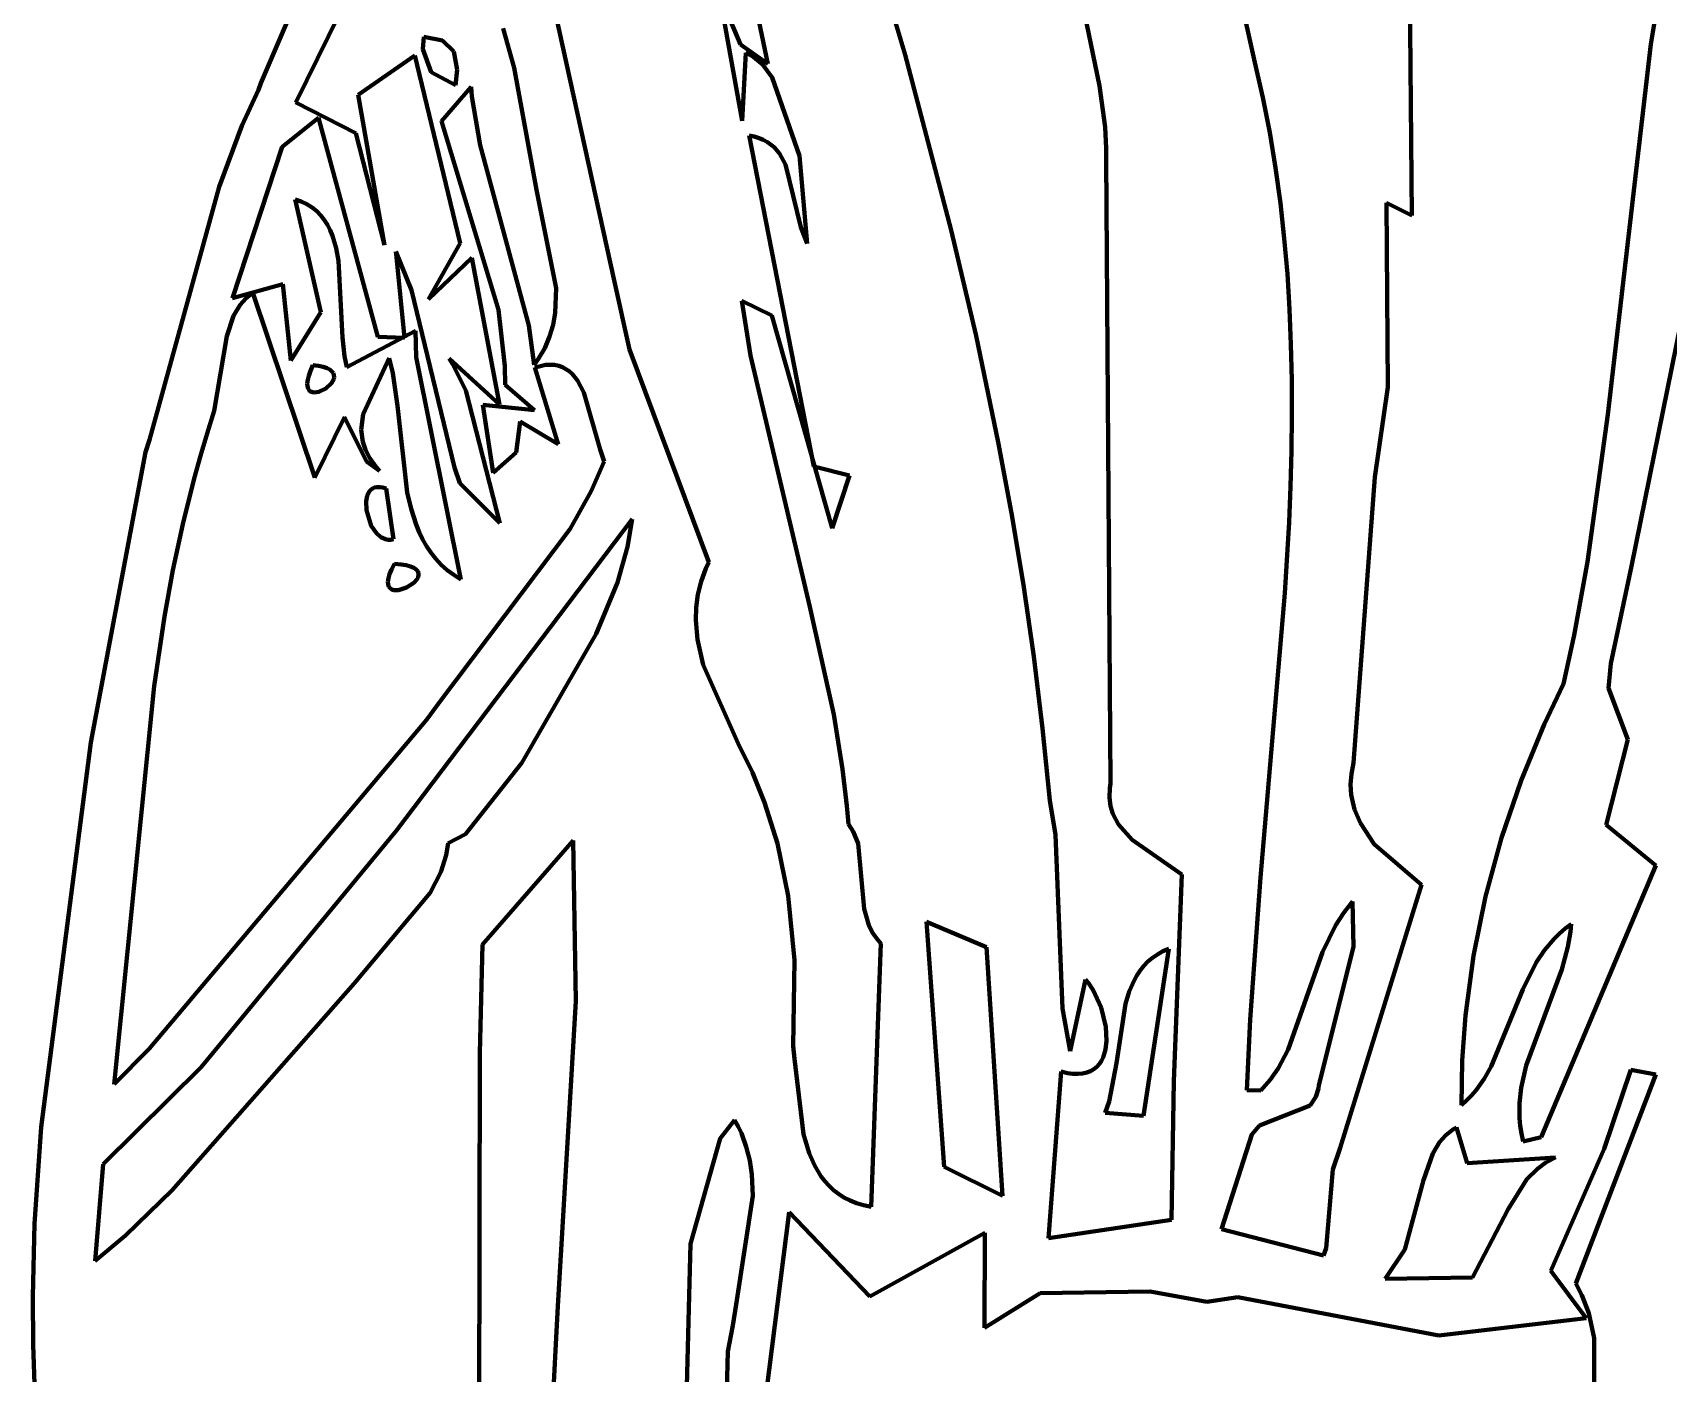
# Model space of a CAD drawing. Header units: millimetres. Extents: x 0 to 14.2, y 0 to 19.5.
# Drawn here: x 8.989 to 10.116, y 15.704 to 16.628 of the extents above; entities that cross this region are included whole.
import ezdxf

# ---------------------------------------------------------------- set-up
doc = ezdxf.new("R2010")
doc.units = ezdxf.units.MM
doc.layers.add('color#010101ff', color=7, linetype='CONTINUOUS', lineweight=100)
doc.layers.add('color#fdfdfdff', color=7, linetype='CONTINUOUS', lineweight=100)

msp = doc.modelspace()

# ---------------------------------------------------------------- linework, layer by layer
at = {"layer": 'color#010101ff'}
for p, q in [((9.5336, 16.8042), (9.5903, 16.6128)), ((9.7877, 16.8002), (9.8312, 16.6076)), ((9.9393, 16.5021), (9.937, 16.7699)), ((9.2338, 16.7087), (9.1706, 16.58)), ((9.4956, 16.6065), (9.4726, 16.7175)), ((9.724, 16.5915), (9.7022, 16.6974)), ((9.1464, 16.5932), (9.1831, 16.6788)), ((10.1122, 16.6707), (10.1039, 16.6201)), ((9.478, 16.5674), (9.4624, 16.6544)), ((9.4624, 16.6544), (9.4768, 16.6199)), ((9.321, 16.6038), (9.3134, 16.6309)), ((9.3495, 16.6401), (9.3895, 16.4584)), ((9.2579, 16.6167), (9.2587, 16.6253)), ((9.2587, 16.6253), (9.2716, 16.6228)), ((9.2716, 16.6228), (9.2793, 16.6152)), ((9.4768, 16.6199), (9.4956, 16.6065)), ((10.1039, 16.6201), (10.0743, 16.365)), ((9.2134, 16.5853), (9.2524, 16.6123)), ((9.2524, 16.6123), (9.2836, 16.4831)), ((9.2637, 16.6009), (9.2579, 16.6167)), ((9.2793, 16.6152), (9.2817, 16.6025)), ((9.4804, 16.6143), (9.478, 16.5674)), ((9.4856, 16.6114), (9.4804, 16.6143)), ((9.4921, 16.606), (9.4856, 16.6114)), ((9.5903, 16.6128), (9.622, 16.4921)), ((9.8312, 16.6076), (9.8367, 16.5834)), ((9.2806, 16.5919), (9.2637, 16.6009)), ((9.2817, 16.6025), (9.2806, 16.5919)), ((9.3363, 16.5199), (9.321, 16.6038)), ((9.4986, 16.5972), (9.4921, 16.606)), ((9.5174, 16.5433), (9.4986, 16.5972)), ((9.1334, 16.564), (9.1448, 16.5887)), ((9.1448, 16.5887), (9.1464, 16.5932)), ((9.2316, 16.4816), (9.2134, 16.5853)), ((9.2709, 16.567), (9.2912, 16.5908)), ((9.2912, 16.5908), (9.2918, 16.5841)), ((9.2918, 16.5841), (9.2974, 16.5506)), ((9.7279, 16.563), (9.724, 16.5915)), ((9.1706, 16.58), (9.2119, 16.5589)), ((9.8367, 16.5834), (9.8414, 16.5592)), ((9.1177, 16.5218), (9.1334, 16.564)), ((9.1862, 16.5693), (9.161, 16.5495)), ((9.2269, 16.4186), (9.1862, 16.5693)), ((9.3102, 16.437), (9.2709, 16.567)), ((9.7288, 16.5485), (9.7279, 16.563)), ((9.2119, 16.5589), (9.2316, 16.4816)), ((9.2974, 16.5506), (9.331, 16.4262)), ((9.5273, 16.3291), (9.4827, 16.5573)), ((9.4827, 16.5573), (9.4863, 16.5565)), ((9.4863, 16.5565), (9.4896, 16.5554)), ((9.4896, 16.5554), (9.4925, 16.5542)), ((9.4925, 16.5542), (9.4953, 16.5527)), ((9.4953, 16.5527), (9.4999, 16.5491)), ((9.8414, 16.5592), (9.8454, 16.5349)), ((9.161, 16.5495), (9.1269, 16.4452)), ((9.4999, 16.5491), (9.5037, 16.5448)), ((9.5037, 16.5448), (9.5079, 16.5372)), ((9.5228, 16.4829), (9.5174, 16.5433)), ((9.7288, 16.5413), (9.7288, 16.5485)), ((9.7317, 16.1108), (9.7288, 16.5413)), ((9.5079, 16.5372), (9.5184, 16.4941)), ((9.8454, 16.5349), (9.8487, 16.5106)), ((9.0698, 16.3476), (9.1177, 16.5218)), ((9.3498, 16.452), (9.3363, 16.5199)), ((9.1878, 16.4355), (9.17, 16.5132)), ((9.17, 16.5132), (9.1743, 16.5117)), ((9.1743, 16.5117), (9.1782, 16.5099)), ((9.1782, 16.5099), (9.1817, 16.5076)), ((9.1817, 16.5076), (9.1849, 16.5051)), ((9.8487, 16.5106), (9.8514, 16.4863)), ((9.9227, 16.3839), (9.9219, 16.5109)), ((9.9219, 16.5109), (9.9393, 16.5021)), ((9.1849, 16.5051), (9.1877, 16.5022)), ((9.1877, 16.5022), (9.1901, 16.4991)), ((9.1901, 16.4991), (9.1923, 16.4956)), ((9.1923, 16.4956), (9.1941, 16.492)), ((9.5184, 16.4941), (9.5228, 16.4829)), ((9.1941, 16.492), (9.1957, 16.4881)), ((9.1957, 16.4881), (9.1982, 16.4797)), ((9.2836, 16.4831), (9.2618, 16.4444)), ((9.622, 16.4921), (9.6391, 16.4192)), ((9.8514, 16.4863), (9.8535, 16.462)), ((10.0905, 16.2605), (10.137, 16.4891)), ((9.1982, 16.4797), (9.1999, 16.4708)), ((9.2503, 16.4507), (9.2395, 16.4773)), ((9.2395, 16.4773), (9.2397, 16.4757)), ((9.2397, 16.4757), (9.2453, 16.4179)), ((9.2618, 16.4444), (9.2917, 16.473)), ((9.2917, 16.473), (9.3107, 16.3718)), ((9.1999, 16.4708), (9.2027, 16.4181)), ((9.8535, 16.462), (9.855, 16.4376)), ((9.1269, 16.4452), (9.1615, 16.4547)), ((9.141, 16.4489), (9.1361, 16.4449)), ((9.1835, 16.3216), (9.141, 16.4489)), ((9.1615, 16.4547), (9.167, 16.4021)), ((9.2797, 16.3284), (9.2503, 16.4507)), ((9.3492, 16.4351), (9.3498, 16.452)), ((9.3895, 16.4584), (9.4004, 16.4098)), ((9.1321, 16.4405), (9.1275, 16.433)), ((9.1361, 16.4449), (9.1321, 16.4405)), ((9.4837, 16.4056), (9.4778, 16.4432)), ((9.4778, 16.4432), (9.4983, 16.4332)), ((9.855, 16.4376), (9.856, 16.4132)), ((9.1275, 16.433), (9.123, 16.419)), ((9.167, 16.4021), (9.1878, 16.4355)), ((9.3145, 16.3984), (9.3102, 16.437)), ((9.3453, 16.4187), (9.3477, 16.4268)), ((9.3477, 16.4268), (9.3492, 16.4351)), ((9.4983, 16.4332), (9.54, 16.2867)), ((9.123, 16.419), (9.1143, 16.3675)), ((9.2027, 16.4181), (9.204, 16.4052)), ((9.2056, 16.3976), (9.2529, 16.4226)), ((9.2453, 16.4179), (9.2269, 16.4186)), ((9.2529, 16.4226), (9.2533, 16.4045)), ((9.331, 16.4262), (9.3348, 16.3992)), ((9.342, 16.4107), (9.3453, 16.4187)), ((9.6391, 16.4192), (9.6544, 16.3459)), ((9.204, 16.4052), (9.2056, 16.3976)), ((9.2533, 16.4045), (9.2842, 16.2513)), ((9.3375, 16.403), (9.342, 16.4107)), ((9.4004, 16.4098), (9.4551, 16.2633)), ((9.5246, 16.2325), (9.4837, 16.4056)), ((9.856, 16.4132), (9.8566, 16.3888)), ((9.1806, 16.3951), (9.1794, 16.3917)), ((9.1823, 16.399), (9.1806, 16.3951)), ((9.1862, 16.3986), (9.1823, 16.399)), ((9.1894, 16.3978), (9.1862, 16.3986)), ((9.192, 16.397), (9.1894, 16.3978)), ((9.194, 16.3959), (9.192, 16.397)), ((9.1954, 16.3947), (9.194, 16.3959)), ((9.1964, 16.3935), (9.1954, 16.3947)), ((9.1968, 16.3921), (9.1964, 16.3935)), ((9.2349, 16.4037), (9.2168, 16.3653)), ((9.2373, 16.3934), (9.2349, 16.4037)), ((9.2405, 16.371), (9.2373, 16.3934)), ((9.3107, 16.3718), (9.2761, 16.4035)), ((9.2761, 16.4035), (9.2784, 16.4)), ((9.2784, 16.4), (9.2877, 16.3816)), ((9.3148, 16.3854), (9.3145, 16.3984)), ((9.3348, 16.3992), (9.3375, 16.403)), ((9.339, 16.3984), (9.3352, 16.3973)), ((9.3352, 16.3973), (9.3513, 16.3446)), ((9.3425, 16.3991), (9.339, 16.3984)), ((9.3458, 16.3993), (9.3425, 16.3991)), ((9.3488, 16.3991), (9.3458, 16.3993)), ((9.3516, 16.3985), (9.3488, 16.3991)), ((9.3542, 16.3976), (9.3516, 16.3985)), ((9.3566, 16.3963), (9.3542, 16.3976)), ((9.3588, 16.3948), (9.3566, 16.3963)), ((9.3609, 16.3929), (9.3588, 16.3948)), ((9.3645, 16.3884), (9.3609, 16.3929)), ((9.1787, 16.3888), (9.1784, 16.3864)), ((9.1784, 16.3864), (9.1785, 16.3844)), ((9.1785, 16.3844), (9.179, 16.3828)), ((9.1794, 16.3917), (9.1787, 16.3888)), ((9.179, 16.3828), (9.1797, 16.3816)), ((9.1797, 16.3816), (9.1807, 16.3808)), ((9.1864, 16.3806), (9.1912, 16.3829)), ((9.1912, 16.3829), (9.1951, 16.3865)), ((9.1951, 16.3865), (9.1966, 16.3893)), ((9.1966, 16.3893), (9.1969, 16.3907)), ((9.1969, 16.3907), (9.1968, 16.3921)), ((9.2877, 16.3816), (9.311, 16.2902)), ((9.335, 16.368), (9.3148, 16.3854)), ((9.3688, 16.3801), (9.3645, 16.3884)), ((9.8566, 16.3888), (9.8567, 16.3643)), ((9.9137, 16.3218), (9.9227, 16.3839)), ((9.1807, 16.3808), (9.1819, 16.3803)), ((9.1819, 16.3803), (9.1833, 16.3802)), ((9.1833, 16.3802), (9.1864, 16.3806)), ((9.2473, 16.3113), (9.2405, 16.371)), ((9.3065, 16.3247), (9.2994, 16.3717)), ((9.2994, 16.3717), (9.335, 16.368)), ((9.3801, 16.3408), (9.3688, 16.3801)), ((9.1143, 16.3675), (9.1094, 16.352)), ((9.204, 16.3631), (9.1835, 16.3216)), ((9.2192, 16.3325), (9.204, 16.3631)), ((9.2168, 16.3653), (9.2156, 16.3545)), ((9.325, 16.3602), (9.3223, 16.3387)), ((9.3513, 16.3446), (9.325, 16.3602)), ((9.8567, 16.3643), (9.8563, 16.3399)), ((10.0743, 16.365), (10.0602, 16.2634)), ((9.067, 16.3391), (9.0698, 16.3476)), ((9.1094, 16.352), (9.1048, 16.3364)), ((9.2156, 16.3545), (9.2167, 16.3462)), ((9.0292, 16.1389), (9.067, 16.3391)), ((9.1048, 16.3364), (9.1004, 16.3208)), ((9.2167, 16.3462), (9.2185, 16.3406)), ((9.2185, 16.3406), (9.2215, 16.3349)), ((9.3223, 16.3387), (9.3065, 16.3247)), ((9.383, 16.3327), (9.3801, 16.3408)), ((9.6544, 16.3459), (9.6635, 16.2969)), ((9.8563, 16.3399), (9.8557, 16.3154)), ((9.2281, 16.3262), (9.2192, 16.3325)), ((9.2215, 16.3349), (9.2256, 16.3291)), ((9.2256, 16.3291), (9.2281, 16.3262)), ((9.2834, 16.3176), (9.2797, 16.3284)), ((9.3739, 16.3122), (9.383, 16.3327)), ((9.552, 16.3229), (9.5273, 16.3291)), ((9.1004, 16.3208), (9.0927, 16.2893)), ((9.2221, 16.3131), (9.2233, 16.314)), ((9.2233, 16.314), (9.2248, 16.3147)), ((9.2248, 16.3147), (9.2264, 16.315)), ((9.2264, 16.315), (9.2283, 16.315)), ((9.2283, 16.315), (9.2304, 16.3147)), ((9.2304, 16.3147), (9.2327, 16.3139)), ((9.2327, 16.3139), (9.2379, 16.2791)), ((9.311, 16.2902), (9.2834, 16.3176)), ((9.54, 16.2867), (9.552, 16.3229)), ((9.8557, 16.3154), (9.8547, 16.2909)), ((9.8991, 16.125), (9.9137, 16.3218)), ((9.2189, 16.3052), (9.2196, 16.3089)), ((9.2191, 16.299), (9.2189, 16.3052)), ((9.2196, 16.3089), (9.2211, 16.3119)), ((9.2211, 16.3119), (9.2221, 16.3131)), ((9.2499, 16.3), (9.2473, 16.3113)), ((9.3595, 16.2862), (9.3739, 16.3122)), ((9.2225, 16.2883), (9.2191, 16.299)), ((9.4022, 16.2929), (9.2399, 16.0784)), ((9.2534, 16.2892), (9.2499, 16.3)), ((9.3989, 16.2739), (9.4022, 16.2929)), ((9.6635, 16.2969), (9.6717, 16.2477)), ((9.0927, 16.2893), (9.0859, 16.2577)), ((9.2261, 16.2831), (9.2225, 16.2883)), ((9.229, 16.2805), (9.2261, 16.2831)), ((9.2323, 16.279), (9.229, 16.2805)), ((9.2555, 16.284), (9.2534, 16.2892)), ((9.2578, 16.279), (9.2555, 16.284)), ((9.2695, 16.1668), (9.3595, 16.2862)), ((9.8547, 16.2909), (9.8518, 16.2419)), ((9.2341, 16.2787), (9.2323, 16.279)), ((9.236, 16.2787), (9.2341, 16.2787)), ((9.2379, 16.2791), (9.236, 16.2787)), ((9.2605, 16.2743), (9.2578, 16.279)), ((9.2635, 16.2698), (9.2605, 16.2743)), ((9.2669, 16.2655), (9.2635, 16.2698)), ((9.392, 16.2493), (9.3989, 16.2739)), ((9.0859, 16.2577), (9.0801, 16.2258)), ((9.2351, 16.2549), (9.2365, 16.2582)), ((9.2365, 16.2582), (9.2385, 16.2621)), ((9.2385, 16.2621), (9.243, 16.2617)), ((9.243, 16.2617), (9.2466, 16.2611)), ((9.2466, 16.2611), (9.2496, 16.2603)), ((9.2496, 16.2603), (9.2518, 16.2593)), ((9.2518, 16.2593), (9.2535, 16.2582)), ((9.2535, 16.2582), (9.2545, 16.257)), ((9.2706, 16.2615), (9.2669, 16.2655)), ((9.2747, 16.2578), (9.2706, 16.2615)), ((9.2793, 16.2544), (9.2747, 16.2578)), ((9.453, 16.2588), (9.4497, 16.2499)), ((9.4551, 16.2633), (9.453, 16.2588)), ((10.0602, 16.2634), (10.051, 16.2129)), ((10.0764, 16.1933), (10.0905, 16.2605)), ((9.2339, 16.2497), (9.2343, 16.2521)), ((9.2341, 16.2478), (9.2339, 16.2497)), ((9.2346, 16.2463), (9.2341, 16.2478)), ((9.2343, 16.2521), (9.2351, 16.2549)), ((9.2354, 16.2452), (9.2346, 16.2463)), ((9.2518, 16.249), (9.2468, 16.2457)), ((9.2541, 16.2516), (9.2518, 16.249)), ((9.2548, 16.253), (9.2541, 16.2516)), ((9.2545, 16.257), (9.2551, 16.2557)), ((9.2551, 16.2544), (9.2548, 16.253)), ((9.2551, 16.2557), (9.2551, 16.2544)), ((9.2842, 16.2513), (9.2793, 16.2544)), ((9.3774, 16.2139), (9.392, 16.2493)), ((9.4497, 16.2499), (9.4475, 16.241)), ((9.6717, 16.2477), (9.6789, 16.1983)), ((9.2366, 16.2444), (9.2354, 16.2452)), ((9.238, 16.244), (9.2366, 16.2444)), ((9.2413, 16.244), (9.238, 16.244)), ((9.2468, 16.2457), (9.2413, 16.244)), ((9.4475, 16.241), (9.4463, 16.2321)), ((9.8518, 16.2419), (9.8351, 16.0459)), ((9.0801, 16.2258), (9.0729, 16.1778)), ((9.4463, 16.2321), (9.446, 16.2232)), ((9.541, 16.1582), (9.5246, 16.2325)), ((9.3262, 16.1249), (9.3774, 16.2139)), ((9.446, 16.2232), (9.4472, 16.21)), ((10.051, 16.2129), (10.0437, 16.1794)), ((9.4472, 16.21), (9.4511, 16.1924)), ((9.4511, 16.1924), (9.4752, 16.1382)), ((9.6789, 16.1983), (9.6849, 16.1487)), ((10.0747, 16.1765), (10.0764, 16.1933)), ((10.0437, 16.1794), (10.0304, 16.1513)), ((9.0729, 16.1778), (9.0454, 15.9036)), ((10.088, 16.141), (10.0747, 16.1765)), ((9.2607, 16.1548), (9.2695, 16.1668)), ((9.5471, 16.1207), (9.541, 16.1582)), ((9.0696, 15.9279), (9.2607, 16.1548)), ((9.6849, 16.1487), (9.6898, 16.099)), ((10.0304, 16.1513), (10.0146, 16.1128)), ((8.9951, 15.8738), (9.0292, 16.1389)), ((9.4752, 16.1382), (9.4851, 16.1182)), ((10.0732, 16.0822), (10.088, 16.141)), ((9.2874, 16.0757), (9.3262, 16.1249)), ((9.8976, 16.1173), (9.8991, 16.125)), ((9.4851, 16.1182), (9.4934, 16.0977)), ((9.5501, 16.0954), (9.5471, 16.1207)), ((9.8971, 16.11), (9.8976, 16.1173)), ((10.0146, 16.1128), (10.0011, 16.0732)), ((9.7309, 16.101), (9.7312, 16.1074)), ((9.7316, 16.0952), (9.7309, 16.101)), ((9.7312, 16.1074), (9.7317, 16.1108)), ((9.8975, 16.1029), (9.8971, 16.11)), ((9.8998, 16.0928), (9.8975, 16.1029)), ((9.4934, 16.0977), (9.5022, 16.0694)), ((9.5513, 16.0828), (9.5501, 16.0954)), ((9.6898, 16.099), (9.6937, 16.0753)), ((9.7332, 16.0898), (9.7316, 16.0952)), ((9.7371, 16.0824), (9.7332, 16.0898)), ((9.9038, 16.0834), (9.8998, 16.0928)), ((9.2399, 16.0784), (9.1053, 15.9152)), ((9.5545, 16.0776), (9.5513, 16.0828)), ((9.5578, 16.0693), (9.5545, 16.0776)), ((9.7467, 16.0718), (9.7371, 16.0824)), ((9.9134, 16.069), (9.9038, 16.0834)), ((10.1073, 16.0543), (10.0732, 16.0822)), ((9.274, 16.0613), (9.2755, 16.0695)), ((9.2755, 16.0695), (9.2874, 16.0757)), ((9.3615, 16.0715), (9.2991, 15.9998)), ((9.3635, 15.9608), (9.3615, 16.0715)), ((9.5022, 16.0694), (9.5097, 16.0332)), ((9.562, 16.0244), (9.5578, 16.0693)), ((9.6937, 16.0753), (9.6987, 15.9557)), ((9.7809, 16.0479), (9.7467, 16.0718)), ((9.9458, 16.041), (9.9134, 16.069)), ((10.0011, 16.0732), (9.9901, 16.0329)), ((9.2703, 16.0497), (9.274, 16.0613)), ((9.263, 16.0354), (9.2703, 16.0497)), ((9.7754, 15.9056), (9.7809, 16.0479)), ((9.8351, 16.0459), (9.8279, 15.9481)), ((10.0284, 15.8671), (10.1073, 16.0543)), ((9.2106, 15.9729), (9.263, 16.0354)), ((9.5097, 16.0332), (9.5141, 15.9889)), ((9.8898, 15.8596), (9.9458, 16.041)), ((9.9901, 16.0329), (9.9818, 15.992)), ((9.5651, 16.0131), (9.562, 16.0244)), ((9.8866, 16.0129), (9.8921, 16.0214)), ((9.8921, 16.0214), (9.8984, 16.0295)), ((9.8984, 16.0295), (9.899, 15.9981)), ((9.5677, 16.0078), (9.5651, 16.0131)), ((9.605, 16.0154), (9.6171, 15.8466)), ((9.6462, 15.998), (9.605, 16.0154)), ((9.8778, 15.9946), (9.8866, 16.0129)), ((10.0409, 16.0073), (10.0448, 16.0107)), ((10.0448, 16.0107), (10.0491, 16.0139)), ((10.0491, 16.0139), (10.0486, 16.0086)), ((9.2991, 15.9998), (9.2972, 15.9249)), ((9.5668, 15.819), (9.5735, 16.0005)), ((9.5713, 16.0029), (9.5677, 16.0078)), ((9.5735, 16.0005), (9.5713, 16.0029)), ((10.0307, 15.9958), (10.0372, 16.0037)), ((10.0372, 16.0037), (10.0409, 16.0073)), ((10.0486, 16.0086), (10.0467, 15.9981)), ((9.5141, 15.9889), (9.5132, 15.9298)), ((9.6574, 15.8267), (9.6462, 15.998)), ((9.7719, 15.9969), (9.7544, 15.8818)), ((9.7546, 15.9851), (9.7574, 15.988)), ((9.7574, 15.988), (9.7605, 15.9906)), ((9.7605, 15.9906), (9.764, 15.993)), ((9.764, 15.993), (9.7678, 15.9951)), ((9.7678, 15.9951), (9.7719, 15.9969)), ((9.8541, 15.9274), (9.8778, 15.9946)), ((9.899, 15.9981), (9.8752, 15.9028)), ((9.9818, 15.992), (9.9762, 15.9508)), ((10.0157, 15.9687), (10.025, 15.9873)), ((10.025, 15.9873), (10.0307, 15.9958)), ((10.0467, 15.9981), (10.0425, 15.9825)), ((9.7038, 15.9262), (9.7145, 15.9757)), ((9.7145, 15.9757), (9.7163, 15.9735)), ((9.7479, 15.975), (9.7498, 15.9785)), ((9.7498, 15.9785), (9.7521, 15.9819)), ((9.7521, 15.9819), (9.7546, 15.9851)), ((10.0425, 15.9825), (10.0181, 15.9163)), ((9.0854, 15.8306), (9.2106, 15.9729)), ((9.7163, 15.9735), (9.7198, 15.9684)), ((9.7198, 15.9684), (9.7252, 15.9563)), ((9.742, 15.959), (9.7446, 15.9673)), ((9.7446, 15.9673), (9.7479, 15.975)), ((9.994, 15.9158), (10.0157, 15.9687)), ((9.3511, 15.7506), (9.3635, 15.9608)), ((9.6987, 15.9557), (9.7038, 15.9262)), ((9.7252, 15.9563), (9.7284, 15.9431)), ((9.7357, 15.918), (9.742, 15.959)), ((9.7284, 15.9431), (9.7289, 15.9334)), ((9.8279, 15.9481), (9.8257, 15.8994)), ((9.9762, 15.9508), (9.974, 15.9199)), ((9.7289, 15.9334), (9.7282, 15.9274)), ((9.0454, 15.9036), (9.0696, 15.9279)), ((9.2972, 15.9249), (9.2967, 15.6375)), ((9.5132, 15.9298), (9.5141, 15.921)), ((9.5141, 15.921), (9.5202, 15.8691)), ((9.7254, 15.9196), (9.724, 15.9175)), ((9.7266, 15.922), (9.7254, 15.9196)), ((9.7282, 15.9274), (9.7266, 15.922)), ((9.8472, 15.9144), (9.8541, 15.9274)), ((9.974, 15.9199), (9.9734, 15.8891)), ((9.1053, 15.9152), (9.0378, 15.8483)), ((9.6978, 15.9122), (9.6889, 15.7975)), ((9.702, 15.9112), (9.6978, 15.9122)), ((9.7058, 15.9107), (9.702, 15.9112)), ((9.7093, 15.9106), (9.7058, 15.9107)), ((9.7125, 15.9109), (9.7093, 15.9106)), ((9.7154, 15.9115), (9.7125, 15.9109)), ((9.718, 15.9125), (9.7154, 15.9115)), ((9.7203, 15.9139), (9.718, 15.9125)), ((9.7222, 15.9155), (9.7203, 15.9139)), ((9.724, 15.9175), (9.7222, 15.9155)), ((9.7308, 15.8916), (9.7357, 15.918)), ((9.8416, 15.9065), (9.8472, 15.9144)), ((9.9891, 15.9072), (9.994, 15.9158)), ((10.0181, 15.9163), (10.0146, 15.9009)), ((10.0522, 15.7662), (10.1074, 15.9102)), ((10.09, 15.9135), (10.0718, 15.8589)), ((10.1074, 15.9102), (10.09, 15.9135)), ((9.7737, 15.81), (9.7754, 15.9056)), ((9.8257, 15.8994), (9.8352, 15.8991)), ((9.8352, 15.8991), (9.8416, 15.9065)), ((9.8749, 15.9005), (9.8732, 15.8947)), ((9.8752, 15.9028), (9.8749, 15.9005)), ((9.9804, 15.8957), (9.9835, 15.8993)), ((9.9835, 15.8993), (9.9891, 15.9072)), ((10.0146, 15.9009), (10.0134, 15.8905)), ((9.7281, 15.8838), (9.7308, 15.8916)), ((9.8692, 15.8888), (9.8344, 15.875)), ((9.8732, 15.8947), (9.8692, 15.8888)), ((9.9734, 15.8891), (9.977, 15.8923)), ((9.977, 15.8923), (9.9804, 15.8957)), ((10.0134, 15.8905), (10.0134, 15.8801)), ((9.4726, 15.8788), (9.4628, 15.866)), ((9.4751, 15.8743), (9.4726, 15.8788)), ((9.4774, 15.8697), (9.4751, 15.8743)), ((9.7544, 15.8818), (9.7281, 15.8838)), ((9.8344, 15.875), (9.8291, 15.8688)), ((10.0134, 15.8801), (10.0138, 15.8748)), ((10.0138, 15.8748), (10.0147, 15.8695)), ((8.9906, 15.8073), (8.9951, 15.8738)), ((9.4628, 15.866), (9.4424, 15.7936)), ((9.4808, 15.8604), (9.4774, 15.8697)), ((9.5202, 15.8691), (9.5242, 15.8559)), ((9.8291, 15.8688), (9.8081, 15.8037)), ((9.9584, 15.8636), (9.9536, 15.8557)), ((9.9625, 15.8681), (9.9584, 15.8636)), ((9.9673, 15.872), (9.9625, 15.8681)), ((9.97, 15.8737), (9.9673, 15.872)), ((9.9773, 15.849), (9.97, 15.8737)), ((10.0147, 15.8695), (10.0159, 15.8641)), ((10.0159, 15.8641), (10.0284, 15.8671)), ((9.4832, 15.851), (9.4808, 15.8604)), ((9.5242, 15.8559), (9.5277, 15.8477)), ((9.8848, 15.8448), (9.8898, 15.8596)), ((9.9536, 15.8557), (9.9473, 15.8375)), ((10.0381, 15.853), (9.9773, 15.849)), ((10.0315, 15.8495), (10.0381, 15.853)), ((10.0718, 15.8589), (10.0351, 15.775)), ((9.0378, 15.8483), (9.0324, 15.7817)), ((9.4847, 15.8413), (9.4832, 15.851)), ((9.4852, 15.8266), (9.4847, 15.8413)), ((9.5277, 15.8477), (9.5322, 15.8402)), ((9.6171, 15.8466), (9.6574, 15.8267)), ((9.8802, 15.7905), (9.8848, 15.8448)), ((10.0185, 15.838), (10.0258, 15.8453)), ((10.0258, 15.8453), (10.0315, 15.8495)), ((9.0532, 15.7992), (9.0854, 15.8306)), ((9.5322, 15.8402), (9.5348, 15.8368)), ((9.5348, 15.8368), (9.5377, 15.8336)), ((9.5377, 15.8336), (9.5409, 15.8306)), ((9.5409, 15.8306), (9.5443, 15.8279)), ((9.9473, 15.8375), (9.9344, 15.7896)), ((10.0056, 15.8175), (10.0185, 15.838)), ((9.4738, 15.7518), (9.4852, 15.8266)), ((9.5443, 15.8279), (9.5481, 15.8255)), ((9.5481, 15.8255), (9.5523, 15.8234)), ((9.5523, 15.8234), (9.5567, 15.8216)), ((9.5567, 15.8216), (9.5616, 15.8201)), ((9.5616, 15.8201), (9.5668, 15.819)), ((8.9893, 15.7573), (8.9906, 15.8073)), ((9.5103, 15.8154), (9.4944, 15.6905)), ((9.5659, 15.7572), (9.5103, 15.8154)), ((9.6889, 15.7975), (9.7737, 15.81)), ((9.9811, 15.7704), (10.0056, 15.8175)), ((9.0324, 15.7817), (9.0532, 15.7992)), ((9.6451, 15.801), (9.5659, 15.7572)), ((9.6448, 15.7357), (9.6451, 15.801)), ((9.8081, 15.8037), (9.8784, 15.7855)), ((9.4424, 15.7936), (9.4394, 15.6776)), ((9.8784, 15.7855), (9.8802, 15.7905)), ((9.9344, 15.7896), (9.9208, 15.7695)), ((10.0351, 15.775), (10.0594, 15.7423)), ((9.9208, 15.7695), (9.9811, 15.7704)), ((10.0564, 15.7582), (10.0522, 15.7662)), ((8.9895, 15.7239), (8.9893, 15.7573)), ((9.3453, 15.6404), (9.3511, 15.7506)), ((9.4716, 15.7372), (9.4738, 15.7518)), ((9.6832, 15.7596), (9.6448, 15.7357)), ((9.7591, 15.7606), (9.6832, 15.7596)), ((9.7981, 15.7535), (9.7591, 15.7606)), ((9.8193, 15.7567), (9.7981, 15.7535)), ((9.9579, 15.7303), (9.8193, 15.7567)), ((10.0611, 15.7458), (10.0564, 15.7582)), ((10.0594, 15.7423), (9.9579, 15.7303)), ((10.0648, 15.7285), (10.0611, 15.7458)), ((9.4681, 15.7194), (9.4716, 15.7372)), ((10.0648, 15.6433), (10.0648, 15.7285)), ((8.9908, 15.6905), (8.9895, 15.7239)), ((9.4675, 15.6927), (9.4681, 15.7194))]:
    msp.add_line(p, q, dxfattribs=at)
at = {"layer": 'color#fdfdfdff'}
for p, q in [((9.5903, 16.6128), (9.5336, 16.8042)), ((9.8312, 16.6076), (9.7877, 16.8002)), ((9.937, 16.7699), (9.9393, 16.5021)), ((9.1706, 16.58), (9.2338, 16.7087)), ((9.4726, 16.7175), (9.4956, 16.6065)), ((9.7022, 16.6974), (9.724, 16.5915)), ((9.1831, 16.6788), (9.1464, 16.5932)), ((10.1039, 16.6201), (10.1122, 16.6707)), ((9.4768, 16.6199), (9.4624, 16.6544)), ((9.4624, 16.6544), (9.478, 16.5674)), ((9.3134, 16.6309), (9.321, 16.6038)), ((9.3895, 16.4584), (9.3495, 16.6401)), ((9.2587, 16.6253), (9.2579, 16.6167)), ((9.2716, 16.6228), (9.2587, 16.6253)), ((9.2793, 16.6152), (9.2716, 16.6228)), ((9.4956, 16.6065), (9.4768, 16.6199)), ((10.0743, 16.365), (10.1039, 16.6201)), ((9.2524, 16.6123), (9.2134, 16.5853)), ((9.2836, 16.4831), (9.2524, 16.6123)), ((9.2579, 16.6167), (9.2637, 16.6009)), ((9.2817, 16.6025), (9.2793, 16.6152)), ((9.478, 16.5674), (9.4804, 16.6143)), ((9.4804, 16.6143), (9.4856, 16.6114)), ((9.4856, 16.6114), (9.4921, 16.606)), ((9.622, 16.4921), (9.5903, 16.6128)), ((9.8367, 16.5834), (9.8312, 16.6076)), ((9.2637, 16.6009), (9.2806, 16.5919)), ((9.2806, 16.5919), (9.2817, 16.6025)), ((9.321, 16.6038), (9.3363, 16.5199)), ((9.4921, 16.606), (9.4986, 16.5972)), ((9.4986, 16.5972), (9.5174, 16.5433)), ((9.1448, 16.5887), (9.1334, 16.564)), ((9.1464, 16.5932), (9.1448, 16.5887)), ((9.2134, 16.5853), (9.2316, 16.4816)), ((9.2912, 16.5908), (9.2709, 16.567)), ((9.2918, 16.5841), (9.2912, 16.5908)), ((9.2974, 16.5506), (9.2918, 16.5841)), ((9.724, 16.5915), (9.7279, 16.563)), ((9.2119, 16.5589), (9.1706, 16.58)), ((9.8414, 16.5592), (9.8367, 16.5834)), ((9.1334, 16.564), (9.1177, 16.5218)), ((9.161, 16.5495), (9.1862, 16.5693)), ((9.1862, 16.5693), (9.2269, 16.4186)), ((9.2709, 16.567), (9.3102, 16.437)), ((9.7279, 16.563), (9.7288, 16.5485)), ((9.2316, 16.4816), (9.2119, 16.5589)), ((9.331, 16.4262), (9.2974, 16.5506)), ((9.4863, 16.5565), (9.4827, 16.5573)), ((9.4827, 16.5573), (9.5273, 16.3291)), ((9.4896, 16.5554), (9.4863, 16.5565)), ((9.4925, 16.5542), (9.4896, 16.5554)), ((9.4953, 16.5527), (9.4925, 16.5542)), ((9.4999, 16.5491), (9.4953, 16.5527)), ((9.8454, 16.5349), (9.8414, 16.5592)), ((9.1269, 16.4452), (9.161, 16.5495)), ((9.5037, 16.5448), (9.4999, 16.5491)), ((9.5079, 16.5372), (9.5037, 16.5448)), ((9.5174, 16.5433), (9.5228, 16.4829)), ((9.7288, 16.5485), (9.7288, 16.5413)), ((9.7288, 16.5413), (9.7317, 16.1108)), ((9.5184, 16.4941), (9.5079, 16.5372)), ((9.8487, 16.5106), (9.8454, 16.5349)), ((9.1177, 16.5218), (9.0698, 16.3476)), ((9.3363, 16.5199), (9.3498, 16.452)), ((9.1743, 16.5117), (9.17, 16.5132)), ((9.17, 16.5132), (9.1878, 16.4355)), ((9.1782, 16.5099), (9.1743, 16.5117)), ((9.1817, 16.5076), (9.1782, 16.5099)), ((9.1849, 16.5051), (9.1817, 16.5076)), ((9.8514, 16.4863), (9.8487, 16.5106)), ((9.9393, 16.5021), (9.9219, 16.5109)), ((9.9219, 16.5109), (9.9227, 16.3839)), ((9.1877, 16.5022), (9.1849, 16.5051)), ((9.1901, 16.4991), (9.1877, 16.5022)), ((9.1923, 16.4956), (9.1901, 16.4991)), ((9.1941, 16.492), (9.1923, 16.4956)), ((9.5228, 16.4829), (9.5184, 16.4941)), ((9.1957, 16.4881), (9.1941, 16.492)), ((9.1982, 16.4797), (9.1957, 16.4881)), ((9.2618, 16.4444), (9.2836, 16.4831)), ((9.6391, 16.4192), (9.622, 16.4921)), ((9.8535, 16.462), (9.8514, 16.4863)), ((10.137, 16.4891), (10.0905, 16.2605)), ((9.1999, 16.4708), (9.1982, 16.4797)), ((9.2397, 16.4757), (9.2395, 16.4773)), ((9.2395, 16.4773), (9.2503, 16.4507)), ((9.2453, 16.4179), (9.2397, 16.4757)), ((9.2917, 16.473), (9.2618, 16.4444)), ((9.3107, 16.3718), (9.2917, 16.473)), ((9.2027, 16.4181), (9.1999, 16.4708)), ((9.855, 16.4376), (9.8535, 16.462)), ((9.1615, 16.4547), (9.1269, 16.4452)), ((9.1361, 16.4449), (9.141, 16.4489)), ((9.141, 16.4489), (9.1835, 16.3216)), ((9.167, 16.4021), (9.1615, 16.4547)), ((9.2503, 16.4507), (9.2797, 16.3284)), ((9.3498, 16.452), (9.3492, 16.4351)), ((9.4004, 16.4098), (9.3895, 16.4584)), ((9.1275, 16.433), (9.1321, 16.4405)), ((9.1321, 16.4405), (9.1361, 16.4449)), ((9.4983, 16.4332), (9.4778, 16.4432)), ((9.4778, 16.4432), (9.4837, 16.4056)), ((9.856, 16.4132), (9.855, 16.4376)), ((9.123, 16.419), (9.1275, 16.433)), ((9.1878, 16.4355), (9.167, 16.4021)), ((9.3102, 16.437), (9.3145, 16.3984)), ((9.3477, 16.4268), (9.3453, 16.4187)), ((9.3492, 16.4351), (9.3477, 16.4268)), ((9.54, 16.2867), (9.4983, 16.4332)), ((9.1143, 16.3675), (9.123, 16.419)), ((9.204, 16.4052), (9.2027, 16.4181)), ((9.2529, 16.4226), (9.2056, 16.3976)), ((9.2269, 16.4186), (9.2453, 16.4179)), ((9.2533, 16.4045), (9.2529, 16.4226)), ((9.3348, 16.3992), (9.331, 16.4262)), ((9.3453, 16.4187), (9.342, 16.4107)), ((9.6544, 16.3459), (9.6391, 16.4192)), ((9.2056, 16.3976), (9.204, 16.4052)), ((9.2842, 16.2513), (9.2533, 16.4045)), ((9.342, 16.4107), (9.3375, 16.403)), ((9.4551, 16.2633), (9.4004, 16.4098)), ((9.4837, 16.4056), (9.5246, 16.2325)), ((9.8566, 16.3888), (9.856, 16.4132)), ((9.1794, 16.3917), (9.1806, 16.3951)), ((9.1806, 16.3951), (9.1823, 16.399)), ((9.1823, 16.399), (9.1862, 16.3986)), ((9.1862, 16.3986), (9.1894, 16.3978)), ((9.1894, 16.3978), (9.192, 16.397)), ((9.192, 16.397), (9.194, 16.3959)), ((9.194, 16.3959), (9.1954, 16.3947)), ((9.1954, 16.3947), (9.1964, 16.3935)), ((9.1964, 16.3935), (9.1968, 16.3921)), ((9.2168, 16.3653), (9.2349, 16.4037)), ((9.2349, 16.4037), (9.2373, 16.3934)), ((9.2373, 16.3934), (9.2405, 16.371)), ((9.2784, 16.4), (9.2761, 16.4035)), ((9.2761, 16.4035), (9.3107, 16.3718)), ((9.2877, 16.3816), (9.2784, 16.4)), ((9.3145, 16.3984), (9.3148, 16.3854)), ((9.3375, 16.403), (9.3348, 16.3992)), ((9.3352, 16.3973), (9.339, 16.3984)), ((9.3513, 16.3446), (9.3352, 16.3973)), ((9.339, 16.3984), (9.3425, 16.3991)), ((9.3425, 16.3991), (9.3458, 16.3993)), ((9.3458, 16.3993), (9.3488, 16.3991)), ((9.3488, 16.3991), (9.3516, 16.3985)), ((9.3516, 16.3985), (9.3542, 16.3976)), ((9.3542, 16.3976), (9.3566, 16.3963)), ((9.3566, 16.3963), (9.3588, 16.3948)), ((9.3588, 16.3948), (9.3609, 16.3929)), ((9.3609, 16.3929), (9.3645, 16.3884)), ((9.1784, 16.3864), (9.1787, 16.3888)), ((9.1785, 16.3844), (9.1784, 16.3864)), ((9.179, 16.3828), (9.1785, 16.3844)), ((9.1787, 16.3888), (9.1794, 16.3917)), ((9.1797, 16.3816), (9.179, 16.3828)), ((9.1807, 16.3808), (9.1797, 16.3816)), ((9.1912, 16.3829), (9.1864, 16.3806)), ((9.1951, 16.3865), (9.1912, 16.3829)), ((9.1966, 16.3893), (9.1951, 16.3865)), ((9.1969, 16.3907), (9.1966, 16.3893)), ((9.1968, 16.3921), (9.1969, 16.3907)), ((9.311, 16.2902), (9.2877, 16.3816)), ((9.3148, 16.3854), (9.335, 16.368)), ((9.3645, 16.3884), (9.3688, 16.3801)), ((9.8567, 16.3643), (9.8566, 16.3888)), ((9.9227, 16.3839), (9.9137, 16.3218)), ((9.1819, 16.3803), (9.1807, 16.3808)), ((9.1833, 16.3802), (9.1819, 16.3803)), ((9.1864, 16.3806), (9.1833, 16.3802)), ((9.2405, 16.371), (9.2473, 16.3113)), ((9.335, 16.368), (9.2994, 16.3717)), ((9.2994, 16.3717), (9.3065, 16.3247)), ((9.3688, 16.3801), (9.3801, 16.3408)), ((9.1094, 16.352), (9.1143, 16.3675)), ((9.1835, 16.3216), (9.204, 16.3631)), ((9.204, 16.3631), (9.2192, 16.3325)), ((9.2156, 16.3545), (9.2168, 16.3653)), ((9.3223, 16.3387), (9.325, 16.3602)), ((9.325, 16.3602), (9.3513, 16.3446)), ((9.8563, 16.3399), (9.8567, 16.3643)), ((10.0602, 16.2634), (10.0743, 16.365)), ((9.0698, 16.3476), (9.067, 16.3391)), ((9.1048, 16.3364), (9.1094, 16.352)), ((9.2167, 16.3462), (9.2156, 16.3545)), ((9.067, 16.3391), (9.0292, 16.1389)), ((9.1004, 16.3208), (9.1048, 16.3364)), ((9.2185, 16.3406), (9.2167, 16.3462)), ((9.2215, 16.3349), (9.2185, 16.3406)), ((9.3065, 16.3247), (9.3223, 16.3387)), ((9.3801, 16.3408), (9.383, 16.3327)), ((9.6635, 16.2969), (9.6544, 16.3459)), ((9.8557, 16.3154), (9.8563, 16.3399)), ((9.2192, 16.3325), (9.2281, 16.3262)), ((9.2256, 16.3291), (9.2215, 16.3349)), ((9.2281, 16.3262), (9.2256, 16.3291)), ((9.2797, 16.3284), (9.2834, 16.3176)), ((9.383, 16.3327), (9.3739, 16.3122)), ((9.5273, 16.3291), (9.552, 16.3229)), ((9.0927, 16.2893), (9.1004, 16.3208)), ((9.2233, 16.314), (9.2221, 16.3131)), ((9.2248, 16.3147), (9.2233, 16.314)), ((9.2264, 16.315), (9.2248, 16.3147)), ((9.2283, 16.315), (9.2264, 16.315)), ((9.2304, 16.3147), (9.2283, 16.315)), ((9.2327, 16.3139), (9.2304, 16.3147)), ((9.2379, 16.2791), (9.2327, 16.3139)), ((9.2834, 16.3176), (9.311, 16.2902)), ((9.552, 16.3229), (9.54, 16.2867)), ((9.8547, 16.2909), (9.8557, 16.3154)), ((9.9137, 16.3218), (9.8991, 16.125)), ((9.2196, 16.3089), (9.2189, 16.3052)), ((9.2189, 16.3052), (9.2191, 16.299)), ((9.2211, 16.3119), (9.2196, 16.3089)), ((9.2221, 16.3131), (9.2211, 16.3119)), ((9.2473, 16.3113), (9.2499, 16.3)), ((9.3739, 16.3122), (9.3595, 16.2862)), ((9.2191, 16.299), (9.2225, 16.2883)), ((9.2399, 16.0784), (9.4022, 16.2929)), ((9.2499, 16.3), (9.2534, 16.2892)), ((9.4022, 16.2929), (9.3989, 16.2739)), ((9.6717, 16.2477), (9.6635, 16.2969)), ((9.0859, 16.2577), (9.0927, 16.2893)), ((9.2225, 16.2883), (9.2261, 16.2831)), ((9.2261, 16.2831), (9.229, 16.2805)), ((9.229, 16.2805), (9.2323, 16.279)), ((9.2534, 16.2892), (9.2555, 16.284)), ((9.2555, 16.284), (9.2578, 16.279)), ((9.3595, 16.2862), (9.2695, 16.1668)), ((9.8518, 16.2419), (9.8547, 16.2909)), ((9.2323, 16.279), (9.2341, 16.2787)), ((9.2341, 16.2787), (9.236, 16.2787)), ((9.236, 16.2787), (9.2379, 16.2791)), ((9.2578, 16.279), (9.2605, 16.2743)), ((9.2605, 16.2743), (9.2635, 16.2698)), ((9.2635, 16.2698), (9.2669, 16.2655)), ((9.3989, 16.2739), (9.392, 16.2493)), ((9.0801, 16.2258), (9.0859, 16.2577)), ((9.2365, 16.2582), (9.2351, 16.2549)), ((9.2385, 16.2621), (9.2365, 16.2582)), ((9.243, 16.2617), (9.2385, 16.2621)), ((9.2466, 16.2611), (9.243, 16.2617)), ((9.2496, 16.2603), (9.2466, 16.2611)), ((9.2518, 16.2593), (9.2496, 16.2603)), ((9.2535, 16.2582), (9.2518, 16.2593)), ((9.2545, 16.257), (9.2535, 16.2582)), ((9.2669, 16.2655), (9.2706, 16.2615)), ((9.2706, 16.2615), (9.2747, 16.2578)), ((9.2747, 16.2578), (9.2793, 16.2544)), ((9.4497, 16.2499), (9.453, 16.2588)), ((9.453, 16.2588), (9.4551, 16.2633)), ((10.051, 16.2129), (10.0602, 16.2634)), ((10.0905, 16.2605), (10.0764, 16.1933)), ((9.2343, 16.2521), (9.2339, 16.2497)), ((9.2339, 16.2497), (9.2341, 16.2478)), ((9.2341, 16.2478), (9.2346, 16.2463)), ((9.2351, 16.2549), (9.2343, 16.2521)), ((9.2346, 16.2463), (9.2354, 16.2452)), ((9.2468, 16.2457), (9.2518, 16.249)), ((9.2518, 16.249), (9.2541, 16.2516)), ((9.2541, 16.2516), (9.2548, 16.253)), ((9.2551, 16.2557), (9.2545, 16.257)), ((9.2548, 16.253), (9.2551, 16.2544)), ((9.2551, 16.2544), (9.2551, 16.2557)), ((9.2793, 16.2544), (9.2842, 16.2513)), ((9.392, 16.2493), (9.3774, 16.2139)), ((9.4475, 16.241), (9.4497, 16.2499)), ((9.6789, 16.1983), (9.6717, 16.2477)), ((9.2354, 16.2452), (9.2366, 16.2444)), ((9.2366, 16.2444), (9.238, 16.244)), ((9.238, 16.244), (9.2413, 16.244)), ((9.2413, 16.244), (9.2468, 16.2457)), ((9.4463, 16.2321), (9.4475, 16.241)), ((9.8351, 16.0459), (9.8518, 16.2419)), ((9.0729, 16.1778), (9.0801, 16.2258)), ((9.446, 16.2232), (9.4463, 16.2321)), ((9.5246, 16.2325), (9.541, 16.1582)), ((9.3774, 16.2139), (9.3262, 16.1249)), ((9.4472, 16.21), (9.446, 16.2232)), ((10.0437, 16.1794), (10.051, 16.2129)), ((9.4511, 16.1924), (9.4472, 16.21)), ((9.4752, 16.1382), (9.4511, 16.1924)), ((9.6849, 16.1487), (9.6789, 16.1983)), ((10.0764, 16.1933), (10.0747, 16.1765)), ((10.0304, 16.1513), (10.0437, 16.1794)), ((9.0454, 15.9036), (9.0729, 16.1778)), ((10.0747, 16.1765), (10.088, 16.141)), ((9.2695, 16.1668), (9.2607, 16.1548)), ((9.541, 16.1582), (9.5471, 16.1207)), ((9.2607, 16.1548), (9.0696, 15.9279)), ((9.6898, 16.099), (9.6849, 16.1487)), ((10.0146, 16.1128), (10.0304, 16.1513)), ((9.0292, 16.1389), (8.9951, 15.8738)), ((9.4851, 16.1182), (9.4752, 16.1382)), ((10.088, 16.141), (10.0732, 16.0822)), ((9.3262, 16.1249), (9.2874, 16.0757)), ((9.8991, 16.125), (9.8976, 16.1173)), ((9.4934, 16.0977), (9.4851, 16.1182)), ((9.5471, 16.1207), (9.5501, 16.0954)), ((9.8976, 16.1173), (9.8971, 16.11)), ((10.0011, 16.0732), (10.0146, 16.1128)), ((9.7312, 16.1074), (9.7309, 16.101)), ((9.7309, 16.101), (9.7316, 16.0952)), ((9.7317, 16.1108), (9.7312, 16.1074)), ((9.8971, 16.11), (9.8975, 16.1029)), ((9.8975, 16.1029), (9.8998, 16.0928)), ((9.5022, 16.0694), (9.4934, 16.0977)), ((9.5501, 16.0954), (9.5513, 16.0828)), ((9.6937, 16.0753), (9.6898, 16.099)), ((9.7316, 16.0952), (9.7332, 16.0898)), ((9.7332, 16.0898), (9.7371, 16.0824)), ((9.8998, 16.0928), (9.9038, 16.0834)), ((9.1053, 15.9152), (9.2399, 16.0784)), ((9.5513, 16.0828), (9.5545, 16.0776)), ((9.5545, 16.0776), (9.5578, 16.0693)), ((9.7371, 16.0824), (9.7467, 16.0718)), ((9.9038, 16.0834), (9.9134, 16.069)), ((10.0732, 16.0822), (10.1073, 16.0543)), ((9.2755, 16.0695), (9.274, 16.0613)), ((9.2874, 16.0757), (9.2755, 16.0695)), ((9.2991, 15.9998), (9.3615, 16.0715)), ((9.3615, 16.0715), (9.3635, 15.9608)), ((9.5097, 16.0332), (9.5022, 16.0694)), ((9.5578, 16.0693), (9.562, 16.0244)), ((9.6987, 15.9557), (9.6937, 16.0753)), ((9.7467, 16.0718), (9.7809, 16.0479)), ((9.9134, 16.069), (9.9458, 16.041)), ((9.9901, 16.0329), (10.0011, 16.0732)), ((9.274, 16.0613), (9.2703, 16.0497)), ((9.2703, 16.0497), (9.263, 16.0354)), ((9.7809, 16.0479), (9.7754, 15.9056)), ((9.8279, 15.9481), (9.8351, 16.0459)), ((10.1073, 16.0543), (10.0284, 15.8671)), ((9.263, 16.0354), (9.2106, 15.9729)), ((9.5141, 15.9889), (9.5097, 16.0332)), ((9.9458, 16.041), (9.8898, 15.8596)), ((9.9818, 15.992), (9.9901, 16.0329)), ((9.562, 16.0244), (9.5651, 16.0131)), ((9.8921, 16.0214), (9.8866, 16.0129)), ((9.8984, 16.0295), (9.8921, 16.0214)), ((9.899, 15.9981), (9.8984, 16.0295)), ((9.5651, 16.0131), (9.5677, 16.0078)), ((9.605, 16.0154), (9.6462, 15.998)), ((9.6171, 15.8466), (9.605, 16.0154)), ((9.8866, 16.0129), (9.8778, 15.9946)), ((10.0448, 16.0107), (10.0409, 16.0073)), ((10.0491, 16.0139), (10.0448, 16.0107)), ((10.0486, 16.0086), (10.0491, 16.0139)), ((9.2972, 15.9249), (9.2991, 15.9998)), ((9.5735, 16.0005), (9.5668, 15.819)), ((9.5677, 16.0078), (9.5713, 16.0029)), ((9.5713, 16.0029), (9.5735, 16.0005)), ((10.0372, 16.0037), (10.0307, 15.9958)), ((10.0409, 16.0073), (10.0372, 16.0037)), ((10.0467, 15.9981), (10.0486, 16.0086)), ((9.5132, 15.9298), (9.5141, 15.9889)), ((9.6462, 15.998), (9.6574, 15.8267)), ((9.7544, 15.8818), (9.7719, 15.9969)), ((9.7574, 15.988), (9.7546, 15.9851)), ((9.7605, 15.9906), (9.7574, 15.988)), ((9.764, 15.993), (9.7605, 15.9906)), ((9.7678, 15.9951), (9.764, 15.993)), ((9.7719, 15.9969), (9.7678, 15.9951)), ((9.8778, 15.9946), (9.8541, 15.9274)), ((9.8752, 15.9028), (9.899, 15.9981)), ((9.9762, 15.9508), (9.9818, 15.992)), ((10.025, 15.9873), (10.0157, 15.9687)), ((10.0307, 15.9958), (10.025, 15.9873)), ((10.0425, 15.9825), (10.0467, 15.9981)), ((9.7145, 15.9757), (9.7038, 15.9262)), ((9.7163, 15.9735), (9.7145, 15.9757)), ((9.7498, 15.9785), (9.7479, 15.975)), ((9.7521, 15.9819), (9.7498, 15.9785)), ((9.7546, 15.9851), (9.7521, 15.9819)), ((10.0181, 15.9163), (10.0425, 15.9825)), ((9.2106, 15.9729), (9.0854, 15.8306)), ((9.7198, 15.9684), (9.7163, 15.9735)), ((9.7252, 15.9563), (9.7198, 15.9684)), ((9.7446, 15.9673), (9.742, 15.959)), ((9.7479, 15.975), (9.7446, 15.9673)), ((10.0157, 15.9687), (9.994, 15.9158)), ((9.3635, 15.9608), (9.3511, 15.7506)), ((9.7038, 15.9262), (9.6987, 15.9557)), ((9.7284, 15.9431), (9.7252, 15.9563)), ((9.742, 15.959), (9.7357, 15.918)), ((9.7289, 15.9334), (9.7284, 15.9431)), ((9.8257, 15.8994), (9.8279, 15.9481)), ((9.974, 15.9199), (9.9762, 15.9508)), ((9.7282, 15.9274), (9.7289, 15.9334)), ((9.0696, 15.9279), (9.0454, 15.9036)), ((9.2967, 15.6375), (9.2972, 15.9249)), ((9.5141, 15.921), (9.5132, 15.9298)), ((9.5202, 15.8691), (9.5141, 15.921)), ((9.724, 15.9175), (9.7254, 15.9196)), ((9.7254, 15.9196), (9.7266, 15.922)), ((9.7266, 15.922), (9.7282, 15.9274)), ((9.8541, 15.9274), (9.8472, 15.9144)), ((9.9734, 15.8891), (9.974, 15.9199)), ((9.0378, 15.8483), (9.1053, 15.9152)), ((9.6889, 15.7975), (9.6978, 15.9122)), ((9.6978, 15.9122), (9.702, 15.9112)), ((9.702, 15.9112), (9.7058, 15.9107)), ((9.7058, 15.9107), (9.7093, 15.9106)), ((9.7093, 15.9106), (9.7125, 15.9109)), ((9.7125, 15.9109), (9.7154, 15.9115)), ((9.7154, 15.9115), (9.718, 15.9125)), ((9.718, 15.9125), (9.7203, 15.9139)), ((9.7203, 15.9139), (9.7222, 15.9155)), ((9.7222, 15.9155), (9.724, 15.9175)), ((9.7357, 15.918), (9.7308, 15.8916)), ((9.8472, 15.9144), (9.8416, 15.9065)), ((9.994, 15.9158), (9.9891, 15.9072)), ((10.0146, 15.9009), (10.0181, 15.9163)), ((10.1074, 15.9102), (10.0522, 15.7662)), ((10.0718, 15.8589), (10.09, 15.9135)), ((10.09, 15.9135), (10.1074, 15.9102)), ((9.7754, 15.9056), (9.7737, 15.81)), ((9.8352, 15.8991), (9.8257, 15.8994)), ((9.8416, 15.9065), (9.8352, 15.8991)), ((9.8732, 15.8947), (9.8749, 15.9005)), ((9.8749, 15.9005), (9.8752, 15.9028)), ((9.9835, 15.8993), (9.9804, 15.8957)), ((9.9891, 15.9072), (9.9835, 15.8993)), ((10.0134, 15.8905), (10.0146, 15.9009)), ((9.7308, 15.8916), (9.7281, 15.8838)), ((9.8344, 15.875), (9.8692, 15.8888)), ((9.8692, 15.8888), (9.8732, 15.8947)), ((9.977, 15.8923), (9.9734, 15.8891)), ((9.9804, 15.8957), (9.977, 15.8923)), ((10.0134, 15.8801), (10.0134, 15.8905)), ((9.4628, 15.866), (9.4726, 15.8788)), ((9.4726, 15.8788), (9.4751, 15.8743)), ((9.4751, 15.8743), (9.4774, 15.8697)), ((9.7281, 15.8838), (9.7544, 15.8818)), ((9.8291, 15.8688), (9.8344, 15.875)), ((10.0138, 15.8748), (10.0134, 15.8801)), ((10.0147, 15.8695), (10.0138, 15.8748)), ((8.9951, 15.8738), (8.9906, 15.8073)), ((9.4424, 15.7936), (9.4628, 15.866)), ((9.4774, 15.8697), (9.4808, 15.8604)), ((9.5242, 15.8559), (9.5202, 15.8691)), ((9.8081, 15.8037), (9.8291, 15.8688)), ((9.9536, 15.8557), (9.9584, 15.8636)), ((9.9584, 15.8636), (9.9625, 15.8681)), ((9.9625, 15.8681), (9.9673, 15.872)), ((9.9673, 15.872), (9.97, 15.8737)), ((9.97, 15.8737), (9.9773, 15.849)), ((10.0159, 15.8641), (10.0147, 15.8695)), ((10.0284, 15.8671), (10.0159, 15.8641)), ((9.4808, 15.8604), (9.4832, 15.851)), ((9.5277, 15.8477), (9.5242, 15.8559)), ((9.8898, 15.8596), (9.8848, 15.8448)), ((9.9473, 15.8375), (9.9536, 15.8557)), ((9.9773, 15.849), (10.0381, 15.853)), ((10.0381, 15.853), (10.0315, 15.8495)), ((10.0351, 15.775), (10.0718, 15.8589)), ((9.0324, 15.7817), (9.0378, 15.8483)), ((9.4832, 15.851), (9.4847, 15.8413)), ((9.4847, 15.8413), (9.4852, 15.8266)), ((9.5322, 15.8402), (9.5277, 15.8477)), ((9.6574, 15.8267), (9.6171, 15.8466)), ((9.8848, 15.8448), (9.8802, 15.7905)), ((10.0258, 15.8453), (10.0185, 15.838)), ((10.0315, 15.8495), (10.0258, 15.8453)), ((9.0854, 15.8306), (9.0532, 15.7992)), ((9.5348, 15.8368), (9.5322, 15.8402)), ((9.5377, 15.8336), (9.5348, 15.8368)), ((9.5409, 15.8306), (9.5377, 15.8336)), ((9.5443, 15.8279), (9.5409, 15.8306)), ((9.9344, 15.7896), (9.9473, 15.8375)), ((10.0185, 15.838), (10.0056, 15.8175)), ((9.4852, 15.8266), (9.4738, 15.7518)), ((9.5481, 15.8255), (9.5443, 15.8279)), ((9.5523, 15.8234), (9.5481, 15.8255)), ((9.5567, 15.8216), (9.5523, 15.8234)), ((9.5616, 15.8201), (9.5567, 15.8216)), ((9.5668, 15.819), (9.5616, 15.8201)), ((8.9906, 15.8073), (8.9893, 15.7573)), ((9.4944, 15.6905), (9.5103, 15.8154)), ((9.5103, 15.8154), (9.5659, 15.7572)), ((9.7737, 15.81), (9.6889, 15.7975)), ((10.0056, 15.8175), (9.9811, 15.7704)), ((9.0532, 15.7992), (9.0324, 15.7817)), ((9.5659, 15.7572), (9.6451, 15.801)), ((9.6451, 15.801), (9.6448, 15.7357)), ((9.8784, 15.7855), (9.8081, 15.8037)), ((9.4394, 15.6776), (9.4424, 15.7936)), ((9.8802, 15.7905), (9.8784, 15.7855)), ((9.9208, 15.7695), (9.9344, 15.7896)), ((10.0594, 15.7423), (10.0351, 15.775)), ((9.9811, 15.7704), (9.9208, 15.7695)), ((10.0522, 15.7662), (10.0564, 15.7582)), ((8.9893, 15.7573), (8.9895, 15.7239)), ((9.3511, 15.7506), (9.3453, 15.6404)), ((9.4738, 15.7518), (9.4716, 15.7372)), ((9.6448, 15.7357), (9.6832, 15.7596)), ((9.6832, 15.7596), (9.7591, 15.7606)), ((9.7591, 15.7606), (9.7981, 15.7535)), ((9.7981, 15.7535), (9.8193, 15.7567)), ((9.8193, 15.7567), (9.9579, 15.7303)), ((10.0564, 15.7582), (10.0611, 15.7458)), ((9.9579, 15.7303), (10.0594, 15.7423)), ((10.0611, 15.7458), (10.0648, 15.7285)), ((9.4716, 15.7372), (9.4681, 15.7194)), ((10.0648, 15.7285), (10.0648, 15.6433)), ((8.9895, 15.7239), (8.9908, 15.6905)), ((9.4681, 15.7194), (9.4675, 15.6927))]:
    msp.add_line(p, q, dxfattribs=at)

doc.saveas('drawing.dxf')
